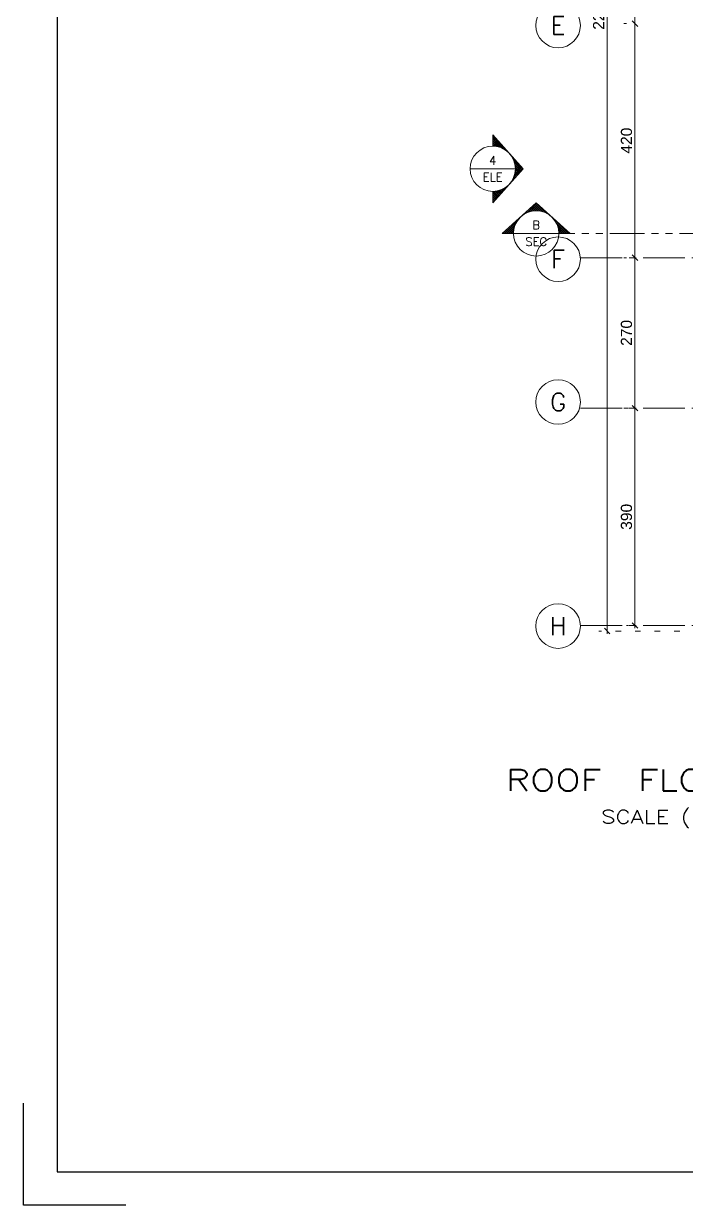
# Model space of a CAD drawing. Header units: millimetres. Extents: x -11627 to -10952, y 10244 to 10588.
# Drawn here: x -11264.44 to -11252.55, y 10439.92 to 10461.13 of the extents above; entities that cross this region are included whole.
import ezdxf
from ezdxf.enums import TextEntityAlignment as Align

# ---------------------------------------------------------------- set-up
doc = ezdxf.new("R2010")
doc.units = ezdxf.units.MM
doc.header["$PDMODE"] = 35
for name, pattern in [('DOT', [0.25, 0, -0.25]), ('GROUND FLOOR XREF - option 3$0$FATHER FR$0$CENTER2', [1.125, 0.75, -0.125, 0.125, -0.125]), ('PHANTOM2', [1.25, 0.625, -0.125, 0.125, -0.125, 0.125, -0.125])]:
    doc.linetypes.add(name, pattern=pattern)
doc.layers.get('0').update_dxf_attribs({"lineweight": 5})
doc.layers.get('DEFPOINTS').update_dxf_attribs({"lineweight": 5})
for name, color, linetype, lineweight in [('A-AXIS LINE', 8, 'GROUND FLOOR XREF - option 3$0$FATHER FR$0$CENTER2', 0), ('A-AXIS TEXT', 54, 'Continuous', 9), ('A-GEN DIMS INTERNAL', 86, 'Continuous', 5), ('BORDER A1', 7, 'Continuous', 100), ('CIRCLE', 57, 'Continuous', 5), ('DIM IN', 191, 'Continuous', 5), ('SECTION', 3, 'PHANTOM2', 5), ('TEXT', 30, 'Continuous', 9), ('Title Block', 7, 'Continuous', 0)]:
    doc.layers.add(name, color=color, linetype=linetype, lineweight=lineweight)
doc.layers.add('A-SECTION LINE', color=230, linetype='GROUND FLOOR XREF - option 3$0$FATHER FR$0$CENTER2')
doc.styles.add('Axis-Circle', font='ROMANS.shx', dxfattribs={"height": 0.4})
doc.styles.add('GROUND FLOOR XREF - option 3$0$STYLE1', font='arial.ttf', dxfattribs={"height": 0.2})
doc.styles.add('Section-Numbers', font='ROMANS.shx', dxfattribs={"height": 0.1875})
doc.styles.add('Title-Big', font='ROMANS.shx', dxfattribs={"height": 0.5})
doc.styles.add('Title-Small', font='ROMANS.shx', dxfattribs={"height": 0.25})
doc.dimstyles.new('DIM 100', dxfattribs={"dimtxt": 0.2, "dimasz": 0.1, "dimexe": 0.15, "dimexo": 0.2, "dimgap": 0.05, "dimtad": 1, "dimdec": 0, "dimlfac": 100, "dimzin": 1, "dimdsep": 46, "dimtxsty": 'GROUND FLOOR XREF - option 3$0$STYLE1', "dimblk": 'OBLIQUE', "dimcen": 0.02, "dimdle": 0.05, "dimclrd": 256, "dimclre": 6, "dimclrt": 3, "dimadec": 1, "dimazin": 0, "dimtfac": 0.9, "dimtdec": 0, "dimtix": 1, "dimtofl": 0, "dimtmove": 2, "dimatfit": 3, "dimldrblk": 'ARCHTICK', "dimfxl": 1, "dimtolj": 1, "dimtzin": 12, "dimlwd": -1, "dimlwe": -1, "dimarcsym": 0})

# ---------------------------------------------------------------- blocks, each defined once
blk = doc.blocks.new('ADM FRAME-A2')
at = {"layer": 'BORDER A1', "lineweight": 25}
blk.add_lwpolyline([(-58.529, 2.457), (-11.557, 2.457), (-11.557, 40.943), (-58.529, 40.943)], close=True, dxfattribs=at)
blk.add_lwpolyline([(-57.297, 1.856), (-59.13, 1.856), (-59.13, 3.689)], dxfattribs=at)
blk = doc.blocks.new('Axis-Circle')
at = {"color": 0}
blk.add_circle((0, 0), 0.4, dxfattribs=at)
at = {"color": 4, "style": 'Axis-Circle'}
blk.add_attdef('NO', text='', height=0.32, dxfattribs=at).set_placement((0, 0), align=Align.MIDDLE_CENTER)
blk = doc.blocks.new('_Oblique')
at = {"color": 0, "linetype": 'ByBlock', "lineweight": -2}
blk.add_line((-0.5, -0.5), (0.5, 0.5), dxfattribs=at)
blk = doc.blocks.new('*D673')
at = {"layer": 'A-GEN DIMS INTERNAL', "color": 6, "linetype": 'DOT', "transparency": 16777216}
for p, q in [((-11396.487, 10472.426), (-11397.938, 10472.426)), ((-11396.487, 10450.226), (-11397.938, 10450.226))]:
    blk.add_line(p, q, dxfattribs=at)
at = {"layer": 'A-GEN DIMS INTERNAL', "transparency": 16777216}
blk.add_line((-11397.788, 10472.476), (-11397.788, 10450.176), dxfattribs=at)
at = {"layer": 'DEFPOINTS', "color": 0, "transparency": 16777216}
for p in [(-11396.287, 10472.426), (-11397.788, 10450.226), (-11396.287, 10450.226)]:
    blk.add_point(p, dxfattribs=at)
at = {"layer": 'A-GEN DIMS INTERNAL', "transparency": 16777216, "xscale": 0.1, "yscale": 0.1, "zscale": 0.1}
for p, rotation in [((-11397.788, 10472.426), 90), ((-11397.788, 10450.226), 270)]:
    blk.add_blockref('_Oblique', p, dxfattribs=dict(at, rotation=rotation))
at = {"layer": 'A-GEN DIMS INTERNAL', "color": 3, "transparency": 16777216, "insert": (-11397.94, 10461.326), "char_height": 0.2, "attachment_point": 5, "rotation": 90, "style": 'GROUND FLOOR XREF - option 3$0$STYLE1'}
blk.add_mtext('\\A1;2220', dxfattribs=at)
blk = doc.blocks.new('_ArchTick')
at = {"color": 0, "linetype": 'ByBlock', "const_width": 0.15}
blk.add_lwpolyline([(-0.5, -0.5), (0.5, 0.5)], dxfattribs=at)
blk = doc.blocks.new('*D674')
at = {"layer": 'A-GEN DIMS INTERNAL', "color": 6, "linetype": 'DOT', "transparency": 16777216}
for p, q in [((-11397.408, 10454.226), (-11397.439, 10454.226)), ((-11397.408, 10450.326), (-11397.439, 10450.326))]:
    blk.add_line(p, q, dxfattribs=at)
at = {"layer": 'A-GEN DIMS INTERNAL', "transparency": 16777216}
blk.add_line((-11397.289, 10450.276), (-11397.289, 10454.276), dxfattribs=at)
at = {"layer": 'DEFPOINTS', "color": 0, "transparency": 16777216}
for p in [(-11397.289, 10454.226), (-11397.208, 10454.226), (-11397.208, 10450.326)]:
    blk.add_point(p, dxfattribs=at)
at = {"layer": 'A-GEN DIMS INTERNAL', "transparency": 16777216, "xscale": 0.1, "yscale": 0.1, "zscale": 0.1}
for p, rotation in [((-11397.289, 10454.226), 90), ((-11397.289, 10450.326), 270)]:
    blk.add_blockref('_Oblique', p, dxfattribs=dict(at, rotation=rotation))
at = {"layer": 'A-GEN DIMS INTERNAL', "color": 3, "transparency": 16777216, "insert": (-11397.441, 10452.276), "char_height": 0.2, "attachment_point": 5, "rotation": 90, "style": 'GROUND FLOOR XREF - option 3$0$STYLE1'}
blk.add_mtext('\\A1;390', dxfattribs=at)
blk = doc.blocks.new('*D675')
at = {"layer": 'A-GEN DIMS INTERNAL', "transparency": 16777216}
blk.add_line((-11397.289, 10454.176), (-11397.289, 10456.976), dxfattribs=at)
at = {"layer": 'A-GEN DIMS INTERNAL', "color": 6, "linetype": 'DOT', "transparency": 16777216}
for p, q in [((-11397.489, 10456.926), (-11397.439, 10456.926)), ((-11397.489, 10454.226), (-11397.439, 10454.226))]:
    blk.add_line(p, q, dxfattribs=at)
at = {"layer": 'DEFPOINTS', "color": 0, "transparency": 16777216}
for p in [(-11397.289, 10456.926), (-11397.289, 10456.926), (-11397.289, 10454.226)]:
    blk.add_point(p, dxfattribs=at)
at = {"layer": 'A-GEN DIMS INTERNAL', "transparency": 16777216, "xscale": 0.1, "yscale": 0.1, "zscale": 0.1}
for p, rotation in [((-11397.289, 10456.926), 90), ((-11397.289, 10454.226), 270)]:
    blk.add_blockref('_Oblique', p, dxfattribs=dict(at, rotation=rotation))
at = {"layer": 'A-GEN DIMS INTERNAL', "color": 3, "transparency": 16777216, "insert": (-11397.441, 10455.576), "char_height": 0.2, "attachment_point": 5, "rotation": 90, "style": 'GROUND FLOOR XREF - option 3$0$STYLE1'}
blk.add_mtext('\\A1;270', dxfattribs=at)
blk = doc.blocks.new('*D676')
at = {"layer": 'A-GEN DIMS INTERNAL', "transparency": 16777216}
blk.add_line((-11397.289, 10456.876), (-11397.289, 10461.176), dxfattribs=at)
at = {"layer": 'A-GEN DIMS INTERNAL', "color": 6, "linetype": 'DOT', "transparency": 16777216}
for p, q in [((-11397.489, 10461.126), (-11397.439, 10461.126)), ((-11397.489, 10456.926), (-11397.439, 10456.926))]:
    blk.add_line(p, q, dxfattribs=at)
at = {"layer": 'DEFPOINTS', "color": 0, "transparency": 16777216}
for p in [(-11397.289, 10461.126), (-11397.289, 10461.126), (-11397.289, 10456.926)]:
    blk.add_point(p, dxfattribs=at)
at = {"layer": 'A-GEN DIMS INTERNAL', "transparency": 16777216, "xscale": 0.1, "yscale": 0.1, "zscale": 0.1}
for p, rotation in [((-11397.289, 10461.126), 90), ((-11397.289, 10456.926), 270)]:
    blk.add_blockref('_Oblique', p, dxfattribs=dict(at, rotation=rotation))
at = {"layer": 'A-GEN DIMS INTERNAL', "color": 3, "transparency": 16777216, "insert": (-11397.441, 10459.026), "char_height": 0.2, "attachment_point": 5, "rotation": 90, "style": 'GROUND FLOOR XREF - option 3$0$STYLE1'}
blk.add_mtext('\\A1;420', dxfattribs=at)
blk = doc.blocks.new('*D677')
at = {"layer": 'A-GEN DIMS INTERNAL', "color": 6, "linetype": 'DOT', "transparency": 16777216}
for p, q in [((-11397.489, 10465.676), (-11397.439, 10465.676)), ((-11397.489, 10461.126), (-11397.439, 10461.126))]:
    blk.add_line(p, q, dxfattribs=at)
at = {"layer": 'A-GEN DIMS INTERNAL', "transparency": 16777216}
blk.add_line((-11397.289, 10461.076), (-11397.289, 10465.726), dxfattribs=at)
at = {"layer": 'DEFPOINTS', "color": 0, "transparency": 16777216}
for p in [(-11397.289, 10465.676), (-11397.289, 10465.676), (-11397.289, 10461.126)]:
    blk.add_point(p, dxfattribs=at)
at = {"layer": 'A-GEN DIMS INTERNAL', "transparency": 16777216, "xscale": 0.1, "yscale": 0.1, "zscale": 0.1}
for p, rotation in [((-11397.289, 10465.676), 90), ((-11397.289, 10461.126), 270)]:
    blk.add_blockref('_Oblique', p, dxfattribs=dict(at, rotation=rotation))
at = {"layer": 'A-GEN DIMS INTERNAL', "color": 3, "transparency": 16777216, "insert": (-11397.441, 10463.401), "char_height": 0.2, "attachment_point": 5, "rotation": 90, "style": 'GROUND FLOOR XREF - option 3$0$STYLE1'}
blk.add_mtext('\\A1;455', dxfattribs=at)
blk = doc.blocks.new('Title')
at = {"color": 4, "style": 'Title-Big'}
blk.add_attdef('DRAWNAME', text='', height=0.4, dxfattribs=at).set_placement((0, 0), align=Align.MIDDLE_CENTER)
at = {"color": 0, "style": 'Title-Small'}
blk.add_attdef('SCALE', text='', height=0.25, dxfattribs=at).set_placement((0, -0.688), align=Align.MIDDLE_CENTER)
blk = doc.blocks.new('*X12')
at = {"color": 0}
for p, q in [((3.92, 7.81), (5.46, 9.35)), ((4.71, 8.02), (4.27, 8.46)), ((4.43, 7.97), (5.65, 9.19)), ((5.02, 8.06), (4.45, 8.63)), ((5.36, 8.08), (4.64, 8.8)), ((5.73, 8.06), (4.83, 8.96)), ((4.86, 8.04), (5.84, 9.02)), ((6.14, 8), (5.01, 9.13)), ((6.62, 7.87), (5.2, 9.3)), ((5.25, 8.07), (6.02, 8.85)), ((5.59, 8.07), (6.21, 8.68)), ((7.24, 7.61), (5.78, 9.07)), ((5.92, 8.04), (6.4, 8.52)), ((6.22, 7.98), (6.58, 8.35)), ((1.96, 6.17), (1.84, 6.29)), ((2.1, 6.39), (2.03, 6.46)), ((2.25, 6.59), (2.21, 6.63)), ((2.41, 6.78), (2.4, 6.79)), ((2.59, 6.96), (2.59, 6.96)), ((2.77, 7.13), (2.77, 7.13)), ((2.97, 7.28), (2.96, 7.29)), ((3.18, 7.43), (3.15, 7.46)), ((3.2, 7.44), (3.82, 8.07)), ((3.4, 7.56), (3.33, 7.63)), ((3.63, 7.68), (3.52, 7.79)), ((3.88, 7.79), (3.71, 7.96)), ((4.14, 7.88), (3.89, 8.13)), ((4.41, 7.96), (4.08, 8.3)), ((6.5, 7.91), (6.77, 8.18)), ((6.76, 7.82), (6.96, 8.02)), ((7.01, 7.72), (7.14, 7.85)), ((7.25, 7.6), (7.33, 7.68)), ((7.47, 7.47), (7.52, 7.52)), ((7.69, 7.33), (7.7, 7.35)), ((7.89, 7.18), (7.89, 7.18)), ((8.08, 7.02), (8.08, 7.02)), ((8.25, 6.84), (8.26, 6.85)), ((8.42, 6.65), (8.45, 6.68)), ((8.58, 6.46), (8.64, 6.51)), ((8.72, 6.25), (8.82, 6.35)), ((-0.52, 4.08), (0.48, 5.07)), ((-0.19, 4.08), (-0.4, 4.29)), ((0.17, 4.08), (-0.21, 4.46)), ((-0.17, 4.08), (2, 6.24)), ((0.52, 4.08), (-0.03, 4.62)), ((0.87, 4.08), (0.16, 4.79)), ((0.19, 4.08), (1.63, 5.52)), ((1.23, 4.08), (0.35, 4.96)), ((1.37, 4.29), (0.53, 5.12)), ((0.54, 4.08), (1.47, 5.01)), ((1.4, 4.61), (0.72, 5.29)), ((0.89, 4.08), (1.39, 4.58)), ((1.45, 4.91), (0.91, 5.46)), ((1.52, 5.2), (1.09, 5.62)), ((1.25, 4.08), (1.36, 4.19)), ((1.61, 5.46), (1.28, 5.79)), ((1.71, 5.71), (1.47, 5.96)), ((1.83, 5.95), (1.65, 6.13)), ((8.85, 6.03), (9.01, 6.18)), ((10.77, 4.08), (8.89, 5.96)), ((8.98, 5.79), (9.2, 6.01)), ((9.08, 5.55), (9.38, 5.85)), ((11.13, 4.08), (9.13, 6.07)), ((10.42, 4.08), (9.16, 5.34)), ((9.17, 5.29), (9.57, 5.68)), ((9.25, 5.01), (9.76, 5.51)), ((10.07, 4.08), (9.29, 4.86)), ((9.31, 4.71), (9.94, 5.35)), ((9.35, 4.4), (10.13, 5.18)), ((9.71, 4.08), (9.35, 4.44)), ((9.38, 4.08), (10.32, 5.01)), ((9.73, 4.08), (10.5, 4.85)), ((10.09, 4.08), (10.69, 4.68)), ((10.44, 4.08), (10.88, 4.51)), ((10.79, 4.08), (11.06, 4.34)), ((11.15, 4.08), (11.25, 4.18)), ((-0.54, 4.08), (-0.59, 4.12))]:
    blk.add_line(p, q, dxfattribs=at)
blk = doc.blocks.new('Section-Right')
at = {"color": 0}
for p, q in [((0, 0.4), (0, 0.6)), ((0, 0.6), (0.537, 0)), ((0.4, 0), (-0.4, 0)), ((0, -0.6), (0.537, 0)), ((0, -0.6), (0, -0.4))]:
    blk.add_line(p, q, dxfattribs=at)
blk.add_circle((0, 0), 0.4, dxfattribs=at)
at = {"color": 0, "xscale": -0.0999999999999979, "yscale": 0.0999999999999979, "zscale": 0.0999999999999979, "rotation": 270}
blk.add_blockref('*X12', (-0.408, -0.536), dxfattribs=at)
at = {"color": 0, "style": 'Section-Numbers'}
for tag, p in [('00', (0, 0.147)), ('0000', (0, -0.147))]:
    blk.add_attdef(tag, text='', height=0.15, dxfattribs=at).set_placement(p, align=Align.MIDDLE_CENTER)
blk = doc.blocks.new('*X11')
at = {"color": 0}
for p, q in [((3.92, 7.81), (5.46, 9.35)), ((4.71, 8.02), (4.27, 8.46)), ((4.43, 7.97), (5.65, 9.19)), ((5.02, 8.06), (4.45, 8.63)), ((5.36, 8.08), (4.64, 8.8)), ((5.73, 8.06), (4.83, 8.96)), ((4.86, 8.04), (5.84, 9.02)), ((6.14, 8), (5.01, 9.13)), ((6.62, 7.87), (5.2, 9.3)), ((5.25, 8.07), (6.02, 8.85)), ((5.59, 8.07), (6.21, 8.68)), ((7.24, 7.61), (5.78, 9.07)), ((5.92, 8.04), (6.4, 8.52)), ((6.22, 7.98), (6.58, 8.35)), ((1.96, 6.17), (1.84, 6.29)), ((2.1, 6.39), (2.03, 6.46)), ((2.25, 6.59), (2.21, 6.63)), ((2.41, 6.78), (2.4, 6.79)), ((2.59, 6.96), (2.59, 6.96)), ((2.77, 7.13), (2.77, 7.13)), ((2.97, 7.28), (2.96, 7.29)), ((3.18, 7.43), (3.15, 7.46)), ((3.2, 7.44), (3.82, 8.07)), ((3.4, 7.56), (3.33, 7.63)), ((3.63, 7.68), (3.52, 7.79)), ((3.88, 7.79), (3.71, 7.96)), ((4.14, 7.88), (3.89, 8.13)), ((4.41, 7.96), (4.08, 8.3)), ((6.5, 7.91), (6.77, 8.18)), ((6.76, 7.82), (6.96, 8.02)), ((7.01, 7.72), (7.14, 7.85)), ((7.25, 7.6), (7.33, 7.68)), ((7.47, 7.47), (7.52, 7.52)), ((7.69, 7.33), (7.7, 7.35)), ((7.89, 7.18), (7.89, 7.18)), ((8.08, 7.02), (8.08, 7.02)), ((8.25, 6.84), (8.26, 6.85)), ((8.42, 6.65), (8.45, 6.68)), ((8.58, 6.46), (8.64, 6.51)), ((8.72, 6.25), (8.82, 6.35)), ((-0.52, 4.08), (0.48, 5.07)), ((-0.19, 4.08), (-0.4, 4.29)), ((0.17, 4.08), (-0.21, 4.46)), ((-0.17, 4.08), (2, 6.24)), ((0.52, 4.08), (-0.03, 4.62)), ((0.87, 4.08), (0.16, 4.79)), ((0.19, 4.08), (1.63, 5.52)), ((1.23, 4.08), (0.35, 4.96)), ((1.37, 4.29), (0.53, 5.12)), ((0.54, 4.08), (1.47, 5.01)), ((1.4, 4.61), (0.72, 5.29)), ((0.89, 4.08), (1.39, 4.58)), ((1.45, 4.91), (0.91, 5.46)), ((1.52, 5.2), (1.09, 5.62)), ((1.25, 4.08), (1.36, 4.19)), ((1.61, 5.46), (1.28, 5.79)), ((1.71, 5.71), (1.47, 5.96)), ((1.83, 5.95), (1.65, 6.13)), ((8.85, 6.03), (9.01, 6.18)), ((10.77, 4.08), (8.89, 5.96)), ((8.98, 5.79), (9.2, 6.01)), ((9.08, 5.55), (9.38, 5.85)), ((11.13, 4.08), (9.13, 6.07)), ((10.42, 4.08), (9.16, 5.34)), ((9.17, 5.29), (9.57, 5.68)), ((9.25, 5.01), (9.76, 5.51)), ((10.07, 4.08), (9.29, 4.86)), ((9.31, 4.71), (9.94, 5.35)), ((9.35, 4.4), (10.13, 5.18)), ((9.71, 4.08), (9.35, 4.44)), ((9.38, 4.08), (10.32, 5.01)), ((9.73, 4.08), (10.5, 4.85)), ((10.09, 4.08), (10.69, 4.68)), ((10.44, 4.08), (10.88, 4.51)), ((10.79, 4.08), (11.06, 4.34)), ((11.15, 4.08), (11.25, 4.18)), ((-0.54, 4.08), (-0.59, 4.12))]:
    blk.add_line(p, q, dxfattribs=at)
blk = doc.blocks.new('Section-Up')
at = {"color": 0}
for p, q in [((-0.6, 0), (0, 0.537)), ((0.6, 0), (0, 0.537)), ((-0.6, 0), (0.6, 0))]:
    blk.add_line(p, q, dxfattribs=at)
blk.add_circle((0, 0), 0.4, dxfattribs=at)
at = {"color": 0, "xscale": 0.1, "yscale": 0.1, "zscale": 0.1}
blk.add_blockref('*X11', (-0.536, -0.408), dxfattribs=at)
at = {"color": 0, "style": 'Section-Numbers'}
for tag, p in [('00', (0, 0.147)), ('0000', (0, -0.147))]:
    blk.add_attdef(tag, text='', height=0.15, dxfattribs=at).set_placement(p, align=Align.MIDDLE_CENTER)
blk = doc.blocks.new('1220')
at = {"layer": 'SECTION'}
blk.add_line((-11271.971, 10187.112), (-11247.238, 10187.112), dxfattribs=at)
at = {"layer": 'CIRCLE', "xscale": 1.016, "yscale": 1.016, "zscale": 1.016}
for name, p, values in [('Section-Right', (-11272.82, 10188.271), {'00': '4', '0000': 'ELE'}), ('Section-Up', (-11272.04, 10187.112), {'00': 'B', '0000': 'SEC'})]:
    blk.add_blockref(name, p, dxfattribs=at).add_auto_attribs(values)
blk = doc.blocks.new('TGTGTGTGTGTGTG')
at = {"layer": 'A-AXIS LINE'}
for p, q in [((-11398.267, 10456.926), (-11373.892, 10456.926)), ((-11398.267, 10454.226), (-11373.892, 10454.226)), ((-11398.267, 10450.326), (-11373.892, 10450.326))]:
    blk.add_line(p, q, dxfattribs=at)
at = {"layer": 'A-AXIS TEXT'}
ref = blk.add_blockref('Axis-Circle', (-11398.667, 10461.092), dxfattribs=at)
ref.add_attrib('NO', 'E', dxfattribs={"layer": '0', "color": 30, "height": 0.32, "style": 'Axis-Circle'}).set_placement((-11398.667, 10461.092), align=Align.MIDDLE_CENTER)
ref = blk.add_blockref('Axis-Circle', (-11398.667, 10456.899), dxfattribs=at)
ref.add_attrib('NO', 'F', dxfattribs={"layer": '0', "color": 30, "height": 0.32, "style": 'Axis-Circle'}).set_placement((-11398.667, 10456.899), align=Align.MIDDLE_CENTER)
ref = blk.add_blockref('Axis-Circle', (-11398.667, 10454.336), dxfattribs=at)
ref.add_attrib('NO', 'G', dxfattribs={"layer": '0', "color": 30, "height": 0.32, "style": 'Axis-Circle'}).set_placement((-11398.667, 10454.336), align=Align.MIDDLE_CENTER)
ref = blk.add_blockref('Axis-Circle', (-11398.667, 10450.315), dxfattribs=at)
ref.add_attrib('NO', 'H', dxfattribs={"layer": '0', "color": 30, "height": 0.32, "style": 'Axis-Circle'}).set_placement((-11398.667, 10450.315), align=Align.MIDDLE_CENTER)
at = {"layer": 'A-GEN DIMS INTERNAL'}
for base, p1, p2, picture, middle in [((-11397.788, 10450.226), (-11396.287, 10472.426), (-11396.287, 10450.226), '*D673', (-11397.94, 10461.326)), ((-11397.289, 10465.676), (-11397.289, 10461.126), (-11397.289, 10465.676), '*D677', (-11397.441, 10463.401)), ((-11397.289, 10461.126), (-11397.289, 10456.926), (-11397.289, 10461.126), '*D676', (-11397.441, 10459.026)), ((-11397.289, 10456.926), (-11397.289, 10454.226), (-11397.289, 10456.926), '*D675', (-11397.441, 10455.576)), ((-11397.289, 10454.226), (-11397.208, 10450.326), (-11397.208, 10454.226), '*D674', (-11397.441, 10452.276))]:
    dim = blk.add_linear_dim(base=base, p1=p1, p2=p2, angle=90, dimstyle='DIM 100', dxfattribs=at)
    dim.commit()
    dim.dimension.update_dxf_attribs({"geometry": picture, "text_midpoint": middle})

msp = doc.modelspace()

# ---------------------------------------------------------------- block references
at = {"layer": 'A-SECTION LINE'}
msp.add_blockref('1220', (16.798, 270.25), dxfattribs=at)
at = {"layer": 'DIM IN'}
msp.add_blockref('TGTGTGTGTGTGTG', (143.819, 0), dxfattribs=at)
at = {"layer": 'TEXT', "linetype": 'ByBlock'}
ref = msp.add_blockref('Title', (-11252.604, 10447.552), dxfattribs=dict(at, xscale=1.5, yscale=1.2))
ref.add_attrib('DRAWNAME', 'ROOF  FLOOR PLAN', dxfattribs={"layer": '0', "color": 4, "height": 0.384, "style": 'Title-Big', "width": 1.25}).set_placement((-11252.604, 10447.552), align=Align.MIDDLE_CENTER)
ref.add_attrib('SCALE', 'SCALE (1:100)', dxfattribs={"layer": '0', "color": 0, "height": 0.24, "style": 'Title-Small', "width": 1.25}).set_placement((-11252.604, 10446.892), align=Align.MIDDLE_CENTER)
at = {"layer": 'Title Block'}
msp.add_blockref('ADM FRAME-A2', (-11205.306, 10438.065), dxfattribs=at)

doc.saveas('drawing.dxf')
